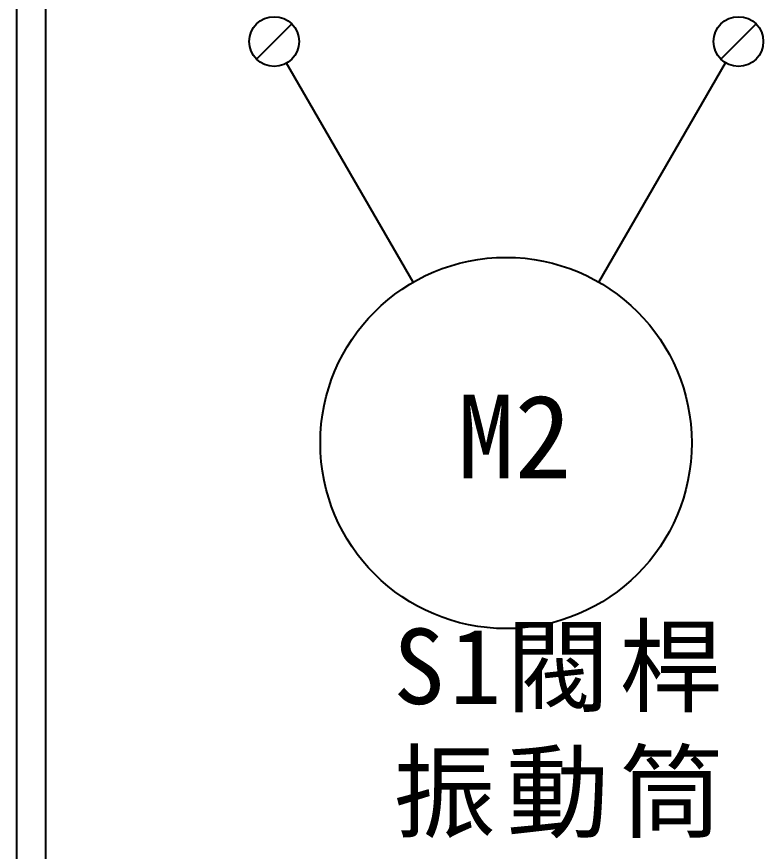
# Model space of a CAD drawing. Extents: x 10 to 297, y 3 to 207.
# Drawn here: x 10 to 42.16, y 22.46 to 58.43 of the extents above; entities that cross this region are included whole.
import ezdxf

# ---------------------------------------------------------------- set-up
doc = ezdxf.new("R2010")
doc.units = 0
doc.layers.get('0').update_dxf_attribs({"linetype": 'CONTINUOUS'})
doc.layers.add('圖框層', color=7, linetype='CONTINUOUS')
doc.styles.add('STSL', font='kaiu.ttf')
doc.styles.add('標楷體', font='kaiu.ttf')

msp = doc.modelspace()

# ---------------------------------------------------------------- linework, layer by layer
for p, q in [((21.85, 58.118), (20.335, 56.603)), ((41.85, 58.118), (40.335, 56.603)), ((27.081, 46.988), (21.628, 56.433)), ((35.081, 46.988), (40.54, 56.443))]:
    msp.add_line(p, q)
for centre, radius in [((21.092, 57.36), 1.071), ((41.092, 57.36), 1.071), ((31.081, 40.06), 8)]:
    msp.add_circle(centre, radius)
at = {"layer": '圖框層', "color": 7}
for p, q in [((10, 3), (10, 206.969)), ((11.25, 4.25), (11.25, 205.719))]:
    msp.add_line(p, q, dxfattribs=at)

# ---------------------------------------------------------------- texts
at = {"color": 0, "insert": (33.535, 32.06), "char_height": 3.25, "width": 24.14544, "attachment_point": 2, "style": '標楷體'}
msp.add_mtext('{\\T1.1;S1閥桿\\P振動筒}', dxfattribs=at)
at = {"layer": '圖框層', "color": 4, "style": 'STSL'}
msp.add_text('M2', height=3.6, dxfattribs=at).set_placement((28.996, 38.536))

doc.saveas('drawing.dxf')
